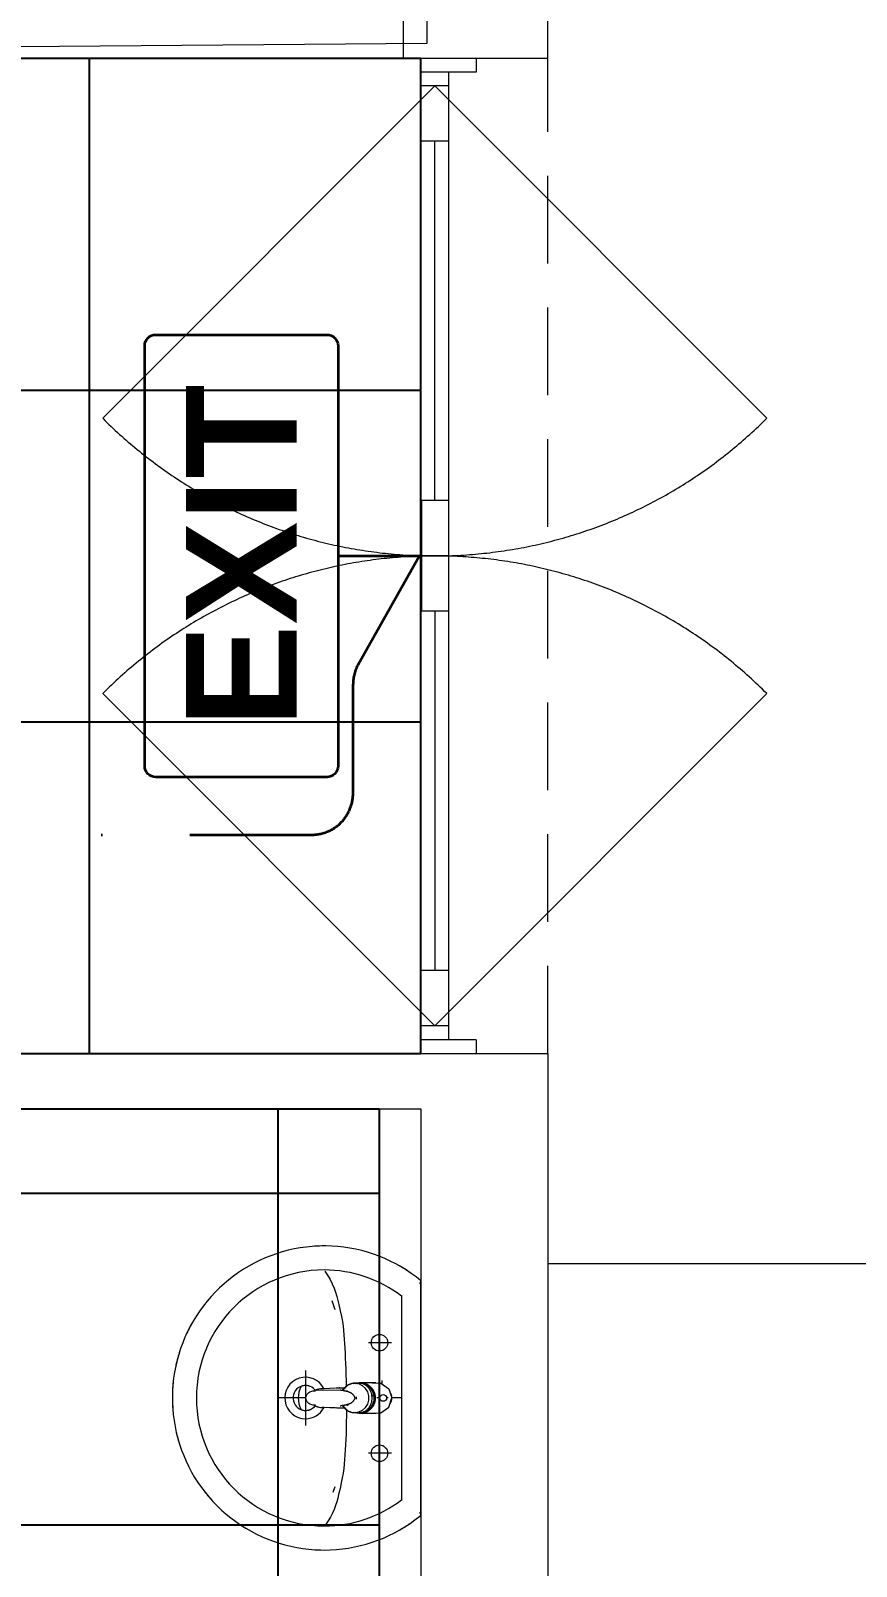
# Model space of a CAD drawing. Header units: inches. Extents: x -12418 to 57169, y -29325 to 19878.
# Drawn here: x 48111 to 49606, y -3675 to -897 of the extents above; entities that cross this region are included whole.
import ezdxf

# ---------------------------------------------------------------- set-up
doc = ezdxf.new("R2010")
doc.units = ezdxf.units.IN
doc.header["$LTSCALE"] = 25
doc.header["$MEASUREMENT"] = 0
for name, pattern in [('00-Ground Floor$0$DASHED', [0.75, 0.5, -0.25]), ('00-Ground Floor$0$HIDDEN', [9.525, 6.35, -3.175]), ('DASHDOT', [25.4, 12.7, -6.35, 0, -6.35])]:
    doc.linetypes.add(name, pattern=pattern)
doc.layers.get('0').update_dxf_attribs({"color": 8})
for name, color, linetype, lineweight in [('00-Ground Floor$0$Aluminum', 251, 'Continuous', 5), ('00-Ground Floor$0$C-HYDR-CTCH', 251, 'Continuous', 5), ('00-Ground Floor$0$LOADING', 253, 'Continuous', 5), ('00-Ground Floor$0$P-SANR-FIXT', 6, 'Continuous', 18), ('00-Ground Floor$0$P-SANR-FIXT-1', 6, 'Continuous', 13), ('00-Ground Floor$0$Proj', 251, 'Continuous', 5), ('00-Ground Floor$0$Structure', 251, 'Continuous', 5), ('00-Ground Floor$0$Walls', 251, 'Continuous', 5), ('E-LITE-CLNG-CNDT', 6, 'DASHDOT', 35), ('E-LITE-EXIT-CTRL', 6, 'Continuous', 25), ('E-LITE-EXIT-IDEN', 6, 'Continuous', 25), ('E-LITE-EXIT-WALL @ 100', 3, 'Continuous', 35)]:
    doc.layers.add(name, color=color, linetype=linetype, lineweight=lineweight)
doc.layers.add('00-Ground Floor$0$False Ceiling', color=251, linetype='Continuous')
doc.styles.add('DC_Arial', font='arial.ttf', dxfattribs={"width": 0.7})
doc.styles.add('DC_Simplex', font='SIMPLEX.shx', dxfattribs={"width": 0.7})

# ---------------------------------------------------------------- blocks, each defined once
blk = doc.blocks.new('00-Ground Floor$0$FP_138-161_A_00_GFL_-0_080_Einreichung_Grundrisse_100')
at = {"layer": '00-Ground Floor$0$P-SANR-FIXT'}
blk.add_line((-0.0044, -0.0019), (-0.0045, -0.0021), dxfattribs=at)
at = {"layer": '00-Ground Floor$0$P-SANR-FIXT', "flags": 128}
blk.add_lwpolyline([(-0.0057, -0.0037), (-0.0058, -0.0039), (-0.006, -0.004)], dxfattribs=at)
blk = doc.blocks.new('00-Ground Floor$0$FP_139-161_A_00_GFL_-0_080_Einreichung_Grundrisse_100')
at = {"layer": '00-Ground Floor$0$P-SANR-FIXT'}
blk.add_line((0.0045, -0.0022), (0.0044, -0.002), dxfattribs=at)
at = {"layer": '00-Ground Floor$0$P-SANR-FIXT', "flags": 128}
blk.add_lwpolyline([(0.006, -0.004), (0.0059, -0.0039), (0.0057, -0.0038)], dxfattribs=at)
blk = doc.blocks.new('00-Ground Floor$0$IS_Ceraplus_B8204_BIM_BG _1_ - B8204AA - CERAPLUS single lever basin mixer with pop-up waste-V137-161_A_00_GFL_-0_080_Einreichung_Grundrisse_100')
at = {"layer": '00-Ground Floor$0$P-SANR-FIXT-1'}
h = blk.add_hatch(dxfattribs=at)
h.set_pattern_fill('FP_26', color=256, style=0, pattern_type=2)
h.set_pattern_definition([(225, (0.009, 0), (0.010607, -0.010607), []), (315, (0.009, 0), (0.010607, 0.010607), [])])
h.paths.add_polyline_path([(0.0056, -0.002), (0.0058, -0.0024), (0.0058, -0.0021)])
h.paths.add_polyline_path([(0.007, -0.0039), (0.0088, -0.0045), (0.0084, -0.0043)])
at = {"layer": '00-Ground Floor$0$LOADING'}
for p, q in [((-0.028, 0), (-0.028, -0.0281)), ((0.028, -0.0281), (0.028, 0)), ((-0.0274, -0.0337), (-0.0271, -0.0392)), ((-0.0262, -0.0282), (-0.0263, -0.0287)), ((-0.0137, -0.0512), (-0.0129, -0.0517)), ((0.0124, -0.052), (0.0133, -0.0515)), ((0.0185, -0.0618), (0.019, -0.0539)), ((0.019, -0.0539), (0.0188, -0.0561)), ((0.0263, -0.0287), (0.0262, -0.0282)), ((0.0262, -0.0293), (0.0263, -0.0287)), ((0.0271, -0.0392), (0.0274, -0.0337)), ((0.014, -0.0647), (0.0133, -0.1077))]:
    blk.add_line(p, q, dxfattribs=at)
at = {"layer": '00-Ground Floor$0$LOADING', "flags": 128}
for points in [[(-0.0272, -0.0069), (-0.0266, 0.009), (-0.0165, 0.0236), (0, 0.0291)], [(0.0272, -0.0069), (0.0266, 0.009), (0.0165, 0.0236), (0, 0.0291)], [(-0.0176, -0.0568), (-0.0224, -0.0513), (-0.0254, -0.0448), (-0.0264, -0.0376), (-0.0253, -0.0305), (-0.0222, -0.024), (-0.0172, -0.0186), (-0.0109, -0.0147), (-0.0037, -0.0127), (0.0037, -0.0127), (0.0109, -0.0147), (0.0172, -0.0186), (0.0222, -0.024), (0.0253, -0.0305), (0.0264, -0.0376), (0.0254, -0.0448), (0.0224, -0.0513), (0.0176, -0.0568)], [(-0.0271, -0.0393), (-0.027, -0.0403), (-0.0269, -0.0414), (-0.0267, -0.0424), (-0.0265, -0.0434), (-0.0262, -0.0444), (-0.0259, -0.0454), (-0.0255, -0.0464), (-0.0252, -0.0474), (-0.0247, -0.0484), (-0.0243, -0.0493), (-0.0238, -0.0502), (-0.0232, -0.0511), (-0.0226, -0.052), (-0.022, -0.0529), (-0.0214, -0.0537), (-0.0207, -0.0545), (-0.0199, -0.0553), (-0.0192, -0.0561), (-0.0184, -0.0568), (-0.0176, -0.0575), (-0.0173, -0.0577)], [(-0.019, -0.0539), (-0.0185, -0.0615), (-0.0185, -0.0618)], [(0.0173, -0.0577), (0.0181, -0.057), (0.0189, -0.0563), (0.0197, -0.0556), (0.0204, -0.0548), (0.0211, -0.054), (0.0218, -0.0532), (0.0224, -0.0523), (0.023, -0.0514), (0.0236, -0.0505), (0.0241, -0.0496), (0.0246, -0.0487), (0.025, -0.0477), (0.0254, -0.0467), (0.0258, -0.0458), (0.0261, -0.0448), (0.0264, -0.0437), (0.0266, -0.0427), (0.0268, -0.0417), (0.027, -0.0407), (0.0271, -0.0396), (0.0271, -0.0393)], [(-0.0181, -0.0728), (-0.0177, -0.083), (-0.0172, -0.0938)], [(-0.0162, -0.0579), (-0.0156, -0.058), (-0.0151, -0.0581), (-0.0146, -0.0583), (-0.0142, -0.0586), (-0.0139, -0.0588), (-0.0138, -0.0591)], [(-0.0138, -0.0591), (-0.0139, -0.0612), (-0.014, -0.0633)], [(0.0138, -0.0591), (0.0139, -0.0588), (0.0142, -0.0586), (0.0146, -0.0583), (0.0151, -0.0581), (0.0156, -0.058), (0.0162, -0.0579)], [(0.014, -0.0633), (0.0139, -0.0612), (0.0138, -0.0591)], [(0.0171, -0.0578), (0.0174, -0.0575), (0.0176, -0.0568)], [(0.0172, -0.0938), (0.0177, -0.083), (0.0181, -0.0728)], [(0.0184, -0.0651), (0.0184, -0.0652), (0.0184, -0.0652), (0.0184, -0.0652), (0.0184, -0.0654), (0.0184, -0.0655)], [(-0.0129, -0.1142), (-0.0124, -0.1161), (-0.0118, -0.1179), (-0.0109, -0.1197), (-0.0098, -0.1214), (-0.0084, -0.123), (-0.0067, -0.1244), (-0.0047, -0.1255), (-0.0025, -0.1263), (0, -0.1266)], [(0, -0.1266), (0.0025, -0.1263), (0.0047, -0.1255), (0.0067, -0.1244), (0.0084, -0.123), (0.0098, -0.1214), (0.0109, -0.1197), (0.0118, -0.1179), (0.0124, -0.1161), (0.0129, -0.1142)]]:
    blk.add_lwpolyline(points, dxfattribs=at)
at = {"layer": '00-Ground Floor$0$LOADING'}
for centre, radius, start, end in [((0, 0.0135), 0.00603, 0, 180), ((0, 0.0135), 0.00603, 180, 0), ((-0.009, 0), 0.005, 300, 315), ((0.009, 0), 0.005, 225, 240)]:
    blk.add_arc(centre, radius, start, end, dxfattribs=at)
for centre, major_axis, start_param, end_param in [((0, -0.0281), (-0.028, 0), 4.712389, 6.47291), ((0, -0.0287), (0.0267, 0), 1.570796, 3.036556), ((0, -0.0287), (0.0263, 0), 2.625648, 2.791756), ((0, -0.0287), (-0.0263, 0), 4.712389, 5.759587), ((0, -0.0281), (0.028, 0), 6.093357, 7.853982), ((0, -0.0287), (0.0267, 0), 0.105099, 1.570796), ((0, -0.0287), (0.0262, 0), 0.523599, 1.570796), ((0, -0.0287), (0.0262, 0), 0.349919, 0.515945), ((0, -0.0321), (0.0275, 0), 3.141823, 3.202701), ((0, -0.0321), (0.0275, 0), 3.239313, 3.439417), ((0, -0.0281), (0.028, 0), 3.371221, 3.483334), ((0, -0.0312), (0.0248, 0), 4.111947, 4.191073), ((0, -0.0281), (0.028, 0), 4.202431, 4.259552), ((0, -0.0287), (0.0263, 0), 4.169225, 4.2325), ((0, -0.0281), (0.028, 0), 5.172057, 5.222265), ((0, -0.0287), (0.0267, 0), 6.059374, 6.108652), ((0, -0.0321), (0.0275, 0), 5.985527, 6.185455), ((0, -0.0281), (0.028, 0), 5.94107, 6.05344), ((0, -0.0321), (0.0275, 0), 6.222066, 6.282955)]:
    blk.add_ellipse(centre, major_axis=major_axis, ratio=0.961262, start_param=start_param, end_param=end_param, dxfattribs=at)
for points, knots in [([(-0.0215, -0.0162), (-0.0216, -0.0163), (-0.0219, -0.0167), (-0.0227, -0.0177), (-0.0238, -0.0192), (-0.0249, -0.0211), (-0.0258, -0.0231), (-0.0266, -0.0253), (-0.0273, -0.0282), (-0.0275, -0.0305), (-0.0275, -0.0321)], [0.7859035, 0.7859035, 0.7859035, 0.7859035, 0.7916667, 0.8055556, 0.8333333, 0.8611111, 0.8888889, 0.9166667, 0.9444444, 1, 1, 1, 1]), ([(0.021, -0.0157), (0.0208, -0.0154), (0.0203, -0.0149), (0.0192, -0.0139), (0.0177, -0.0127), (0.0161, -0.0117), (0.0148, -0.0109), (0.0138, -0.0104), (0.0127, -0.0099), (0.0113, -0.0093), (0.0087, -0.0084), (0.0048, -0.0075), (0, -0.0071), (-0.0048, -0.0075), (-0.0087, -0.0084), (-0.0113, -0.0093), (-0.0127, -0.0099), (-0.0138, -0.0104), (-0.0148, -0.0109), (-0.0161, -0.0117), (-0.0177, -0.0127), (-0.0191, -0.0139), (-0.0202, -0.0149), (-0.0208, -0.0154), (-0.021, -0.0157)], [0.2222222, 0.2222222, 0.2222222, 0.2222222, 0.2361111, 0.25, 0.2777778, 0.3055556, 0.3194444, 0.3333333, 0.3472222, 0.3611111, 0.3888889, 0.4444444, 0.5, 0.5555556, 0.6111111, 0.6388889, 0.6527778, 0.6666667, 0.6805556, 0.6944444, 0.7222222, 0.75, 0.7638889, 0.7777778, 0.7777778, 0.7777778, 0.7777778]), ([(0.0275, -0.0321), (0.0275, -0.0305), (0.0273, -0.0282), (0.0266, -0.0253), (0.0258, -0.0231), (0.0249, -0.0211), (0.0238, -0.0192), (0.0227, -0.0177), (0.0219, -0.0167), (0.0216, -0.0163), (0.0215, -0.0162)], [0, 0, 0, 0, 0.0555556, 0.0833333, 0.1111111, 0.1388889, 0.1666667, 0.1944444, 0.2083333, 0.2142181, 0.2142181, 0.2142181, 0.2142181]), ([(-0.0188, -0.0538), (-0.0188, -0.0547), (-0.0186, -0.0582), (-0.0185, -0.0619), (-0.0184, -0.0646)], [0.6724021, 0.6724021, 0.6724021, 0.6724021, 0.75, 1, 1, 1, 1]), ([(0, -0.0378), (-0.0005, -0.038), (-0.0012, -0.0384), (-0.0021, -0.0389), (-0.0028, -0.0393), (-0.0035, -0.0397), (-0.0042, -0.04), (-0.0049, -0.0405), (-0.0055, -0.0409), (-0.0061, -0.0414), (-0.0067, -0.0419), (-0.0072, -0.0424), (-0.0078, -0.0429), (-0.0083, -0.0435), (-0.0088, -0.0441), (-0.0092, -0.0446), (-0.0096, -0.0452), (-0.01, -0.0459), (-0.0103, -0.0466), (-0.0105, -0.0472), (-0.0107, -0.0477), (-0.0108, -0.0481), (-0.0109, -0.0484), (-0.0111, -0.0489), (-0.0114, -0.0497), (-0.0118, -0.0509), (-0.0122, -0.0521), (-0.0124, -0.053), (-0.0126, -0.0537), (-0.0128, -0.0544), (-0.0129, -0.0552), (-0.0131, -0.0559), (-0.0132, -0.0566), (-0.0134, -0.0572), (-0.0136, -0.0581), (-0.0137, -0.0587), (-0.0138, -0.0591)], [0, 0, 0, 0, 0.055556, 0.083333, 0.111111, 0.138889, 0.166667, 0.194444, 0.222222, 0.25, 0.277778, 0.305556, 0.333333, 0.361111, 0.388889, 0.416667, 0.444444, 0.472222, 0.5, 0.527778, 0.541667, 0.555556, 0.569444, 0.583333, 0.611111, 0.666667, 0.722222, 0.75, 0.777778, 0.805556, 0.833333, 0.861111, 0.888889, 0.916667, 0.944444, 1, 1, 1, 1]), ([(0, -0.0357), (-0.0006, -0.0357), (-0.0013, -0.0357), (-0.002, -0.0357), (-0.0022, -0.0357)], [0, 0, 0, 0, 0.1, 0.1298359, 0.1298359, 0.1298359, 0.1298359]), ([(0.0022, -0.0357), (0.002, -0.0357), (0.0013, -0.0357), (0.0006, -0.0357), (0, -0.0357)], [0.8701578, 0.8701578, 0.8701578, 0.8701578, 0.9, 1, 1, 1, 1]), ([(0.0138, -0.0591), (0.0137, -0.0587), (0.0136, -0.0581), (0.0134, -0.0572), (0.0132, -0.0566), (0.0131, -0.0559), (0.0129, -0.0552), (0.0128, -0.0544), (0.0126, -0.0537), (0.0124, -0.053), (0.0122, -0.0521), (0.0118, -0.0509), (0.0114, -0.0497), (0.0111, -0.0489), (0.0109, -0.0484), (0.0108, -0.0481), (0.0107, -0.0477), (0.0105, -0.0472), (0.0103, -0.0466), (0.01, -0.0459), (0.0096, -0.0452), (0.0092, -0.0446), (0.0088, -0.0441), (0.0083, -0.0435), (0.0078, -0.0429), (0.0072, -0.0424), (0.0067, -0.0419), (0.0061, -0.0414), (0.0055, -0.0409), (0.0049, -0.0405), (0.0042, -0.04), (0.0035, -0.0397), (0.0028, -0.0393), (0.0021, -0.0389), (0.0012, -0.0384), (0.0005, -0.038), (0, -0.0378)], [0, 0, 0, 0, 0.055556, 0.083333, 0.111111, 0.138889, 0.166667, 0.194444, 0.222222, 0.25, 0.277778, 0.333333, 0.388889, 0.416667, 0.430556, 0.444444, 0.458333, 0.472222, 0.5, 0.527778, 0.555556, 0.583333, 0.611111, 0.638889, 0.666667, 0.694444, 0.722222, 0.75, 0.777778, 0.805556, 0.833333, 0.861111, 0.888889, 0.916667, 0.944444, 1, 1, 1, 1]), ([(0.0184, -0.0646), (0.0185, -0.0619), (0.0186, -0.0582), (0.0188, -0.0547), (0.0188, -0.0538)], [0, 0, 0, 0, 0.25, 0.3275586, 0.3275586, 0.3275586, 0.3275586]), ([(-0.0162, -0.0579), (-0.0162, -0.0578), (-0.0163, -0.0578), (-0.0165, -0.0577), (-0.0166, -0.0575), (-0.0167, -0.0574), (-0.0169, -0.0573), (-0.017, -0.0572), (-0.0172, -0.0571), (-0.0173, -0.057), (-0.0175, -0.0569), (-0.0176, -0.0568)], [0, 0, 0, 0, 0.1, 0.2, 0.3, 0.4, 0.5, 0.6, 0.7, 0.8, 1, 1, 1, 1]), ([(-0.0148, -0.0587), (-0.015, -0.0586), (-0.0159, -0.0583), (-0.0167, -0.058), (-0.0172, -0.0578)], [0.8, 0.8, 0.8, 0.8, 0.85, 1, 1, 1, 1]), ([(0.0141, -0.0613), (0.0141, -0.0611), (0.0143, -0.0608), (0.0145, -0.0604), (0.0148, -0.06), (0.0151, -0.0596), (0.0153, -0.0594), (0.0155, -0.0592), (0.0156, -0.059), (0.0158, -0.0588), (0.016, -0.0587), (0.0163, -0.0585), (0.0165, -0.0583), (0.0166, -0.0582)], [0.3333333, 0.3333333, 0.3333333, 0.3333333, 0.4166667, 0.5, 0.5833333, 0.6666667, 0.7083333, 0.75, 0.7916667, 0.8333333, 0.875, 0.9166667, 1, 1, 1, 1]), ([(0.0176, -0.0568), (0.0175, -0.0569), (0.0173, -0.057), (0.0172, -0.0571), (0.017, -0.0572), (0.0169, -0.0573), (0.0167, -0.0574), (0.0166, -0.0575), (0.0165, -0.0577), (0.0163, -0.0578), (0.0162, -0.0578), (0.0162, -0.0579)], [0, 0, 0, 0, 0.2, 0.3, 0.4, 0.5, 0.6, 0.7, 0.8, 0.9, 1, 1, 1, 1]), ([(-0.0131, -0.1116), (-0.0132, -0.1115), (-0.0135, -0.1109), (-0.0141, -0.1099), (-0.0147, -0.1086), (-0.0153, -0.1072), (-0.0159, -0.1053), (-0.0167, -0.1021), (-0.0171, -0.0992), (-0.0171, -0.0973)], [0.4856715, 0.4856715, 0.4856715, 0.4856715, 0.5, 0.55, 0.6, 0.65, 0.7, 0.8, 1, 1, 1, 1]), ([(-0.0132, -0.1091), (-0.0132, -0.1096), (-0.0132, -0.1103), (-0.0132, -0.1111), (-0.0132, -0.1115), (-0.0132, -0.1118), (-0.0131, -0.1122), (-0.0131, -0.1125), (-0.0131, -0.1128), (-0.0131, -0.1131), (-0.013, -0.1134), (-0.013, -0.1138), (-0.0129, -0.1141), (-0.0129, -0.1142)], [0.2, 0.2, 0.2, 0.2, 0.4, 0.5, 0.55, 0.6, 0.65, 0.7, 0.75, 0.8, 0.85, 0.9, 1, 1, 1, 1]), ([(0.0129, -0.1142), (0.0129, -0.1141), (0.013, -0.1138), (0.013, -0.1134), (0.0131, -0.1131), (0.0131, -0.1128), (0.0131, -0.1125), (0.0131, -0.1122), (0.0132, -0.1118), (0.0132, -0.1115), (0.0132, -0.1111), (0.0132, -0.1103), (0.0132, -0.1096), (0.0132, -0.1091)], [0, 0, 0, 0, 0.1, 0.15, 0.2, 0.25, 0.3, 0.35, 0.4, 0.45, 0.5, 0.6, 0.8, 0.8, 0.8, 0.8]), ([(0.0131, -0.1116), (0.0133, -0.1113), (0.0137, -0.1106), (0.0142, -0.1096), (0.0147, -0.1084), (0.0153, -0.1072), (0.0159, -0.1053), (0.0167, -0.1021), (0.0171, -0.0992), (0.0171, -0.0973)], [-0.5143371, -0.5143371, -0.5143371, -0.5143371, -0.475, -0.4375, -0.4, -0.35, -0.3, -0.2, 0, 0, 0, 0])]:
    blk.add_open_spline(points, degree=3, knots=knots, dxfattribs=at)
for points in [[(-0.0184, -0.0646), (-0.0183, -0.0659), (-0.0182, -0.0684), (-0.0181, -0.0709), (-0.0181, -0.0721)], [(-0.0172, -0.0578), (-0.0171, -0.0578), (-0.0169, -0.058), (-0.0167, -0.0581), (-0.0166, -0.0582)], [(-0.0162, -0.0579), (-0.0162, -0.0579), (-0.0164, -0.0581), (-0.0165, -0.0582), (-0.0166, -0.0583), (-0.0166, -0.0582), (-0.0166, -0.0582)], [(-0.0166, -0.0582), (-0.0163, -0.0585), (-0.0156, -0.059), (-0.0148, -0.0599), (-0.0142, -0.0609), (-0.0139, -0.0617), (-0.0138, -0.0621)], [(-0.014, -0.0633), (-0.014, -0.0633), (-0.014, -0.0633), (-0.014, -0.0633)], [(-0.014, -0.0646), (-0.014, -0.0644), (-0.014, -0.064), (-0.014, -0.0635), (-0.014, -0.0633)], [(0.014, -0.0633), (0.014, -0.0633), (0.014, -0.0633), (0.014, -0.0633)], [(0.014, -0.0633), (0.014, -0.0635), (0.014, -0.064), (0.014, -0.0644), (0.014, -0.0647)], [(0.0172, -0.0578), (0.0168, -0.0579), (0.0158, -0.0583), (0.0147, -0.0587), (0.0141, -0.059)], [(0.0166, -0.0582), (0.0166, -0.0582), (0.0166, -0.0583), (0.0165, -0.0582), (0.0164, -0.0581), (0.0162, -0.0579), (0.0162, -0.0579)], [(0.0166, -0.0582), (0.0167, -0.0582), (0.0168, -0.0581), (0.0169, -0.058), (0.0169, -0.058)], [(0.0169, -0.058), (0.017, -0.0579), (0.0171, -0.0579), (0.0171, -0.0578)], [(0.0181, -0.0721), (0.0181, -0.0709), (0.0182, -0.0684), (0.0183, -0.0659), (0.0184, -0.0646)], [(-0.0172, -0.0938), (-0.0172, -0.0944), (-0.0172, -0.0956), (-0.0171, -0.0967), (-0.0171, -0.0973)], [(0.0171, -0.0973), (0.0171, -0.0967), (0.0172, -0.0956), (0.0172, -0.0944), (0.0172, -0.0938)]]:
    blk.add_open_spline(points, degree=3, dxfattribs=at)
for name in ['00-Ground Floor$0$FP_138-161_A_00_GFL_-0_080_Einreichung_Grundrisse_100', '00-Ground Floor$0$FP_139-161_A_00_GFL_-0_080_Einreichung_Grundrisse_100']:
    blk.add_blockref(name, (0, 0), dxfattribs=at)
blk = doc.blocks.new('00-Ground Floor$0$_100_WB_KER_REN_55x45x18 - _100_WB_KER_REN_55x45x18-V63-161_A_00_GFL_-0_080_Einreichung_Grundrisse_100')
at = {"layer": '00-Ground Floor$0$LOADING'}
for p, q in [((-0.2075, 0.225), (-0.2075, 0.2227)), ((0.2074, 0.225), (-0.2074, 0.225)), ((0.2075, 0.2227), (0.2075, 0.225)), ((-0.1855, 0.1899), (0.1855, 0.1899)), ((-0.1, 0.172), (-0.1, 0.1303)), ((0, 0.1899), (0, 0.1724)), ((0.1, 0.172), (0.1, 0.1303)), ((-0.0744, 0.15), (-0.1234, 0.15)), ((-0.0259, 0.155), (-0.0315, 0.155)), ((0, 0.1656), (0, 0.1628)), ((0, 0.1509), (0, 0.1454)), ((0, 0.1422), (0, 0.1399)), ((0.026, 0.155), (0.0248, 0.155)), ((0.0744, 0.15), (0.1234, 0.15)), ((-0.1763, 0.0637), (-0.1598, 0.0692)), ((0.1605, 0.0691), (0.1707, 0.0656)), ((-0.05, 0.0161), (0.05, 0.0161)), ((0, 0.0168), (0, -0.0348))]:
    blk.add_line(p, q, dxfattribs=at)
at = {"layer": '00-Ground Floor$0$LOADING', "flags": 128}
for points in [[(-0.2121, 0.225), (-0.219, 0.2164), (-0.2254, 0.2075), (-0.2316, 0.1983), (-0.2373, 0.189), (-0.2427, 0.1794), (-0.2476, 0.1696), (-0.2522, 0.1596), (-0.2564, 0.1494), (-0.2602, 0.1391), (-0.2635, 0.1286), (-0.2665, 0.118), (-0.269, 0.1073), (-0.271, 0.0965), (-0.2727, 0.0856), (-0.2739, 0.0747), (-0.2747, 0.0637), (-0.275, 0.0527), (-0.275, 0.05)], [(0.275, 0.05), (0.2748, 0.061), (0.2741, 0.072), (0.273, 0.0829), (0.2715, 0.0938), (0.2695, 0.1046), (0.2671, 0.1154), (0.2643, 0.126), (0.261, 0.1365), (0.2574, 0.1469), (0.2533, 0.1571), (0.2488, 0.1671), (0.2439, 0.177), (0.2387, 0.1866), (0.233, 0.1961), (0.227, 0.2053), (0.2206, 0.2142), (0.2138, 0.2229), (0.2121, 0.225)], [(-0.275, 0.05), (-0.2748, 0.039), (-0.2741, 0.028), (-0.273, 0.0171), (-0.2715, 0.0062), (-0.2695, -0.0046), (-0.2671, -0.0154), (-0.2643, -0.026), (-0.261, -0.0365), (-0.2574, -0.0469), (-0.2533, -0.0571), (-0.2488, -0.0671), (-0.2439, -0.077), (-0.2387, -0.0866), (-0.233, -0.0961), (-0.227, -0.1053), (-0.2206, -0.1142), (-0.2138, -0.1229), (-0.2067, -0.1313), (-0.1993, -0.1395), (-0.1916, -0.1473), (-0.1836, -0.1548), (-0.1752, -0.162), (-0.1666, -0.1688), (-0.1577, -0.1753), (-0.1486, -0.1814), (-0.1392, -0.1872), (-0.1296, -0.1925), (-0.1198, -0.1975), (-0.1098, -0.2021), (-0.0996, -0.2063), (-0.0893, -0.2101), (-0.0788, -0.2135), (-0.0682, -0.2164), (-0.0575, -0.2189), (-0.0467, -0.221), (-0.0359, -0.2227), (-0.0249, -0.2239), (-0.014, -0.2246), (-0.003, -0.225), (0.008, -0.2249), (0.019, -0.2243), (0.03, -0.2234), (0.0409, -0.2219), (0.0517, -0.2201), (0.0625, -0.2178), (0.0731, -0.2151), (0.0837, -0.212), (0.0941, -0.2084), (0.1043, -0.2044), (0.1144, -0.2001), (0.1243, -0.1953), (0.1341, -0.1901), (0.1436, -0.1846), (0.1528, -0.1786), (0.1618, -0.1723), (0.1706, -0.1657), (0.1791, -0.1587), (0.1873, -0.1514), (0.1952, -0.1437), (0.2028, -0.1358), (0.21, -0.1275), (0.217, -0.119), (0.2236, -0.1101), (0.2298, -0.1011), (0.2356, -0.0918), (0.2411, -0.0822), (0.2462, -0.0725), (0.2509, -0.0625), (0.2552, -0.0524), (0.2591, -0.0421), (0.2626, -0.0317), (0.2656, -0.0211), (0.2683, -0.0104), (0.2705, 0.0003), (0.2722, 0.0112), (0.2736, 0.0221), (0.2745, 0.0331), (0.2749, 0.0441), (0.275, 0.05)]]:
    blk.add_lwpolyline(points, dxfattribs=at)
at = {"layer": '00-Ground Floor$0$LOADING'}
for centre in [(-0.1, 0.15), (0.1, 0.15)]:
    blk.add_circle(centre, 0.015, dxfattribs=at)
for centre, radius, start, end in [((0, 0.05), 0.275, 140.4788, 141.2381), ((0, 0.05), 0.275, 38.7619, 39.5212), ((0, 0.05), 0.275, 145.9324, 150.3591), ((0, 0.05), 0.275, 29.6409, 34.0676), ((0, 0.05), 0.2315, 142.8209, 180), ((0, 0.155), 0.0175, 54.0899, 125.9101), ((0, 0.155), 0.0175, 68.869, 83.8798), ((0, 0.05), 0.2315, 0, 37.1791), ((0, 0.155), 0.0175, 251.9463, 258.2346), ((0, 0.05), 0.275, 180, 183.6225), ((0, 0.05), 0.2315, 180, 0), ((0, 0.0161), 0.0375, 117.1305, 0), ((0, 0.0161), 0.0225, 129.5025, 0), ((0, 0.0161), 0.0225, 138.0808, 143.3939), ((0, 0.0161), 0.0225, 0, 51.4286), ((0, 0.0161), 0.0225, 36.616, 41.9265), ((0, 0.0161), 0.0375, 0, 61.4146), ((0, 0.0161), 0.0225, 180, 193.3417), ((0, 0.0161), 0.0225, 197.0466, 201.508), ((0, 0.0161), 0.0225, 156.725, 162.0134), ((0, 0.05), 0.047, 243.4433, 296.5567), ((0, 0.0161), 0.0225, 17.9887, 23.276), ((0, 0.0161), 0.0225, 338.492, 342.9534), ((0, 0.0161), 0.0225, 346.6583, 0), ((0, 0.05), 0.275, 307.6689, 312), ((0, 0.05), 0.275, 240, 245.6589), ((0, 0.05), 0.275, 252, 257.5535), ((0, 0.05), 0.275, 282.9241, 288), ((0, 0.05), 0.275, 264, 276)]:
    blk.add_arc(centre, radius, start, end, dxfattribs=at)
for points, knots in [([(-0.2074, 0.225), (-0.2078, 0.225), (-0.2086, 0.225), (-0.2095, 0.225), (-0.2102, 0.225), (-0.2106, 0.225), (-0.2109, 0.225), (-0.2111, 0.225), (-0.2114, 0.225), (-0.2116, 0.225), (-0.2118, 0.225), (-0.2119, 0.225), (-0.2119, 0.225)], [-1, -1, -1, -1, -0.8333333, -0.6666667, -0.5833333, -0.5, -0.4583333, -0.4166667, -0.3333333, -0.2916667, -0.25, -0.1666667, -0.1666667, -0.1666667, -0.1666667]), ([(0.2119, 0.225), (0.2119, 0.225), (0.2118, 0.225), (0.2116, 0.225), (0.2114, 0.225), (0.2111, 0.225), (0.2109, 0.225), (0.2106, 0.225), (0.2102, 0.225), (0.2095, 0.225), (0.2086, 0.225), (0.2078, 0.225), (0.2074, 0.225)], [-0.8333333, -0.8333333, -0.8333333, -0.8333333, -0.75, -0.7083333, -0.6666667, -0.5833333, -0.5416667, -0.5, -0.4166667, -0.3333333, -0.1666667, 0, 0, 0, 0]), ([(-0.0037, 0.1721), (-0.0046, 0.1719), (-0.0064, 0.1714), (-0.0081, 0.1705), (-0.009, 0.17)], [0.5653198, 0.5653198, 0.5653198, 0.5653198, 0.6111111, 0.6666667, 0.6666667, 0.6666667, 0.6666667]), ([(0.009, 0.17), (0.0086, 0.1703), (0.0077, 0.1708), (0.0059, 0.1715), (0.0046, 0.1719), (0.0037, 0.1721)], [0.3333333, 0.3333333, 0.3333333, 0.3333333, 0.3611111, 0.3888889, 0.4346482, 0.4346482, 0.4346482, 0.4346482]), ([(-0.2294, 0.0509), (-0.2103, 0.066), (-0.1431, 0.0839), (-0.1084, 0.0863), (-0.0496, 0.0893), (-0.0206, 0.0899)], [0.0392191, 0.0392191, 0.0392191, 0.0392191, 0.1715289, 0.4228457, 0.6475389, 0.6475389, 0.6475389, 0.6475389]), ([(0.0209, 0.0903), (0.0512, 0.0901), (0.1113, 0.0879), (0.1514, 0.0828), (0.2115, 0.0665), (0.2292, 0.052)], [0.7533082, 0.7533082, 0.7533082, 0.7533082, 0.9865548, 1.235629, 1.3638988, 1.3638988, 1.3638988, 1.3638988]), ([(-0.0141, 0.0337), (-0.0162, 0.0319), (-0.0207, 0.0267), (-0.0225, 0.02), (-0.0225, 0.0161)], [0.7144203, 0.7144203, 0.7144203, 0.7144203, 0.8333333, 1, 1, 1, 1]), ([(0.0225, 0.0161), (0.0225, 0.0187), (0.0216, 0.0239), (0.0182, 0.0298), (0.0152, 0.0327), (0.0141, 0.0337)], [0, 0, 0, 0, 0.1111111, 0.2222222, 0.285568, 0.285568, 0.285568, 0.285568])]:
    blk.add_open_spline(points, degree=3, knots=knots, dxfattribs=at)
for points in [[(-0.2075, 0.2227), (-0.2075, 0.2231), (-0.2075, 0.2235), (-0.2075, 0.2239)], [(0.2075, 0.2239), (0.2075, 0.2235), (0.2075, 0.2231), (0.2075, 0.2227)], [(-0.1852, 0.1899), (-0.1853, 0.1899), (-0.1854, 0.1899), (-0.1855, 0.1899)], [(-0.0009, 0.1725), (-0.0013, 0.1725), (-0.0018, 0.1724), (-0.0022, 0.1724)], [(0.0022, 0.1724), (0.0018, 0.1724), (0.0013, 0.1725), (0.0009, 0.1725)], [(0.1855, 0.1899), (0.1854, 0.1899), (0.1853, 0.1899), (0.1852, 0.1899)], [(-0.0225, 0.0161), (-0.0225, 0.0147), (-0.0222, 0.012), (-0.0215, 0.0093), (-0.021, 0.008)], [(0.021, 0.008), (0.0215, 0.0093), (0.0222, 0.012), (0.0225, 0.0147), (0.0225, 0.0161)]]:
    blk.add_open_spline(points, degree=3, dxfattribs=at)
at = {"layer": '00-Ground Floor$0$LOADING', "xscale": -1, "rotation": 5.088887490341627e-12}
blk.add_blockref('00-Ground Floor$0$IS_Ceraplus_B8204_BIM_BG _1_ - B8204AA - CERAPLUS single lever basin mixer with pop-up waste-V137-161_A_00_GFL_-0_080_Einreichung_Grundrisse_100', (0, 0.1434), dxfattribs=at)
blk = doc.blocks.new('00-Ground Floor$0$A$Ce9e1c4c3')
at = {"layer": '00-Ground Floor$0$False Ceiling', "color": 254, "linetype": 'Continuous'}
for p, q in [((-51182.1, -947.4, 0), (-87736.7, -947.4, 0)), ((-51782.1, -2747.4), (-51782.1, -947.4)), ((-51182.1, -2747.4, 0), (-51182.1, -947.4, 0)), ((-87736.7, -1547.4), (-51182.1, -1547.4)), ((-87736.7, -2147.4), (-51182.1, -2147.4)), ((-87736.7, -2747.4, 0), (-51182.1, -2747.4, 0)), ((-51440.6, -6847.4), (-51440.6, -2847.4)), ((-54641.5, -3000), (-51257.6, -3000)), ((-54641.5, -3600), (-51257.6, -3600))]:
    blk.add_line(p, q, dxfattribs=at)
at = {"layer": '00-Ground Floor$0$False Ceiling', "color": 254}
for p, q in [((-54641.5, -2847.4, 0), (-51257.6, -2847.4, 0)), ((-51257.6, -2847.4, 0), (-51257.6, -6847.4, 0))]:
    blk.add_line(p, q, dxfattribs=at)
blk = doc.blocks.new('00-Ground Floor')
at = {"layer": '00-Ground Floor$0$Aluminum'}
for p, q in [((48817.9, -947.4, 0), (48817.9, -2747.4, 0)), ((48917.9, -947.4, 0), (48917.9, -972.4, 0)), ((48917.9, -972.4, 0), (48817.9, -972.4, 0)), ((48867.9, -997.4, 0), (48817.9, -997.4, 0)), ((48867.9, -972.4, 0), (48867.9, -2722.4, 0)), ((48867.9, -1097.4, 0), (48817.9, -1097.4, 0)), ((48842.9, -1747.4, 0), (48842.9, -1097.4, 0)), ((48867.9, -1747.4, 0), (48817.9, -1747.4, 0)), ((48867.9, -1847.4, 0), (48817.9, -1847.4, 0)), ((48867.9, -1947.4, 0), (48817.9, -1947.4, 0)), ((48842.9, -1947.4, 0), (48842.9, -2597.4, 0)), ((48867.9, -2597.4, 0), (48817.9, -2597.4, 0)), ((48867.9, -2697.4, 0), (48817.9, -2697.4, 0)), ((48917.9, -2722.4, 0), (48817.9, -2722.4, 0)), ((48917.9, -2722.4, 0), (48917.9, -2747.4, 0))]:
    blk.add_line(p, q, dxfattribs=at)
at = {"layer": '00-Ground Floor$0$Aluminum', "linetype": '00-Ground Floor$0$DASHED', "ltscale": 300}
for p, q in [((48842.9, -997.4, 0), (48241.9, -1598.5, 0)), ((48842.9, -997.4, 0), (49444, -1598.5, 0)), ((48842.9, -2697.4, 0), (48241.9, -2096.4, 0)), ((48842.9, -2697.4, 0), (49444, -2096.4, 0))]:
    blk.add_line(p, q, dxfattribs=at)
for centre, start, end in [((48842.9, -997.4, 0), 225, 315), ((48842.9, -2697.4, 0), 45, 135)]:
    blk.add_arc(centre, 850, start, end, dxfattribs=at)
at = {"layer": '00-Ground Floor$0$C-HYDR-CTCH', "flags": 128}
blk.add_lwpolyline([(45935.6, 2481.2), (45943.1, -943.6), (48829.4, -919.7), (48821.9, 2505.1), (45935.6, 2481.2)], dxfattribs=at)
at = {"layer": '00-Ground Floor$0$Proj', "linetype": '00-Ground Floor$0$HIDDEN'}
blk.add_line((49047.9, -2747.4, 0), (49047.9, -947.4, 0), dxfattribs=at)
at = {"layer": '00-Ground Floor$0$Proj', "elevation": 0}
blk.add_lwpolyline([(49047.9, -3127.4), (52147.9, -3127.4), (52147.9, -947.4)], dxfattribs=at)
at = {"layer": '00-Ground Floor$0$Structure'}
blk.add_lwpolyline([(48560.8, 1602), (48560.8, 2277), (46160.8, 2277), (46160.8, -723), (46405.8, -723), (46405.8, -948), (45935.8, -948), (45935.8, 2502), (48785.8, 2502), (48785.8, -948), (47755.8, -948)], dxfattribs=at)
at = {"layer": '00-Ground Floor$0$Walls'}
for p, q in [((49047.9, -947.4, 0), (49047.9, 4452.6, 0)), ((49047.9, -947.4, 0), (48785.8, -947.4)), ((37849.5, -2747.4, 0), (49047.9, -2747.4, 0)), ((49047.9, -2747.4, 0), (49047.9, -4090.8, 0)), ((45282.9, -2847.4, 0), (48817.9, -2847.4, 0)), ((48817.9, -2847.4, 0), (48817.9, -4090.8, 0))]:
    blk.add_line(p, q, dxfattribs=at)
at = {"layer": '00-Ground Floor$0$False Ceiling', "color": 254}
blk.add_blockref('00-Ground Floor$0$A$Ce9e1c4c3', (100000, 0), dxfattribs=at)
at = {"layer": '00-Ground Floor$0$LOADING', "xscale": 1000, "yscale": 1000, "zscale": 1000, "rotation": 270}
blk.add_blockref('00-Ground Floor$0$_100_WB_KER_REN_55x45x18 - _100_WB_KER_REN_55x45x18-V63-161_A_00_GFL_-0_080_Einreichung_Grundrisse_100', (48592.9, -3370.5, 0), dxfattribs=at)
blk = doc.blocks.new('*U19')
for p, q in [((0, 0), (0, -1.5)), ((1, -1.5), (-1, -1.5))]:
    blk.add_line(p, q)
blk.add_lwpolyline([(3.8, 0), (-3.8, 0, -0.414214), (-4, 0.2), (-4, 3.3, -0.414214), (-3.8, 3.5), (3.8, 3.5, -0.414214), (4, 3.3), (4, 0.2, -0.414214)], format="xyb", close=True)
at = {"color": 251, "insert": (0, 1.75), "char_height": 2, "attachment_point": 5, "style": 'DC_Arial'}
blk.add_mtext('{\\fArial|b1|i0|c0|p34;\\W1;EXIT}', dxfattribs=at)
at = {"layer": 'E-LITE-EXIT-CTRL', "style": 'DC_Simplex', "width": 0.7, "flags": 8}
blk.add_attdef('CONTROL', (4.5, -2.5), '', height=2, rotation=360, dxfattribs=at)
at = {"layer": 'E-LITE-EXIT-IDEN', "style": 'DC_Simplex', "width": 0.7, "flags": 8}
blk.add_attdef('TYPE', (4.5, 4), '', height=2, rotation=360, dxfattribs=at)

msp = doc.modelspace()

# ---------------------------------------------------------------- linework, layer by layer
at = {"layer": 'E-LITE-CLNG-CNDT', "color": 1}
msp.add_lwpolyline([(43117.9, -1997.4), (43228.5, -2145.4, -0.161846), (43243.5, -2190.3), (43243.5, -2276.8, 0.414214), (43318.5, -2351.8), (48620.1, -2351.8, 0.414214), (48695.1, -2276.8), (48695.1, -2079.6, -0.129298), (48704.8, -2042.7), (48814.8, -1847.9)], format="xyb", dxfattribs=at)

# ---------------------------------------------------------------- block references
at = {"layer": 'E-LITE-CLNG-CNDT'}
msp.add_blockref('00-Ground Floor', (0, 0), dxfattribs=at)
at = {"layer": 'E-LITE-EXIT-WALL @ 100', "xscale": 100, "yscale": 100, "zscale": 100, "rotation": 90}
msp.add_blockref('*U19', (48667.9, -1847.4, 0), dxfattribs=at)

doc.saveas('drawing.dxf')
